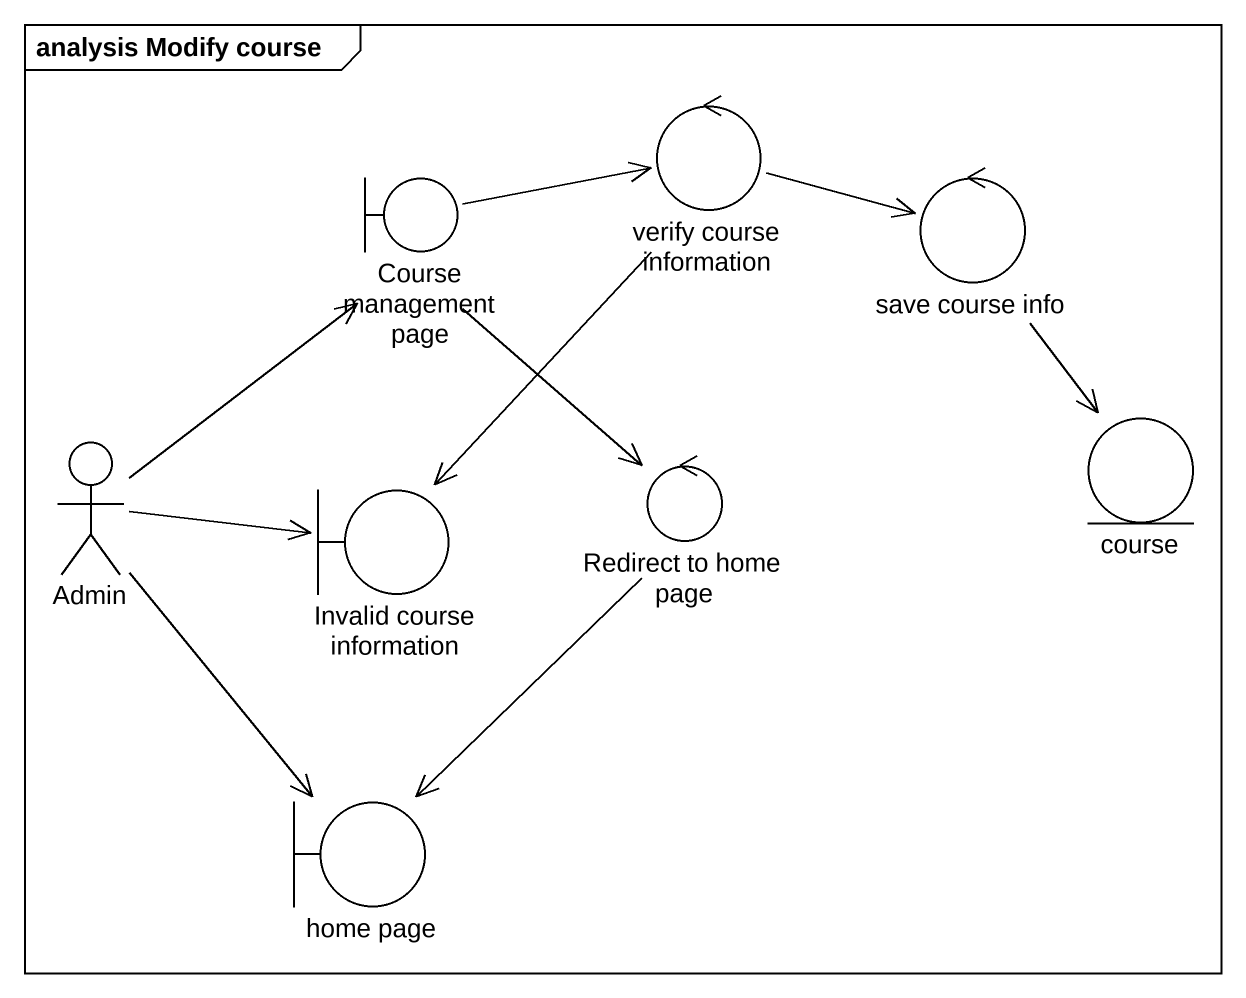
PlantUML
@startuml
mainframe analysis Modify course
control "verify course information" as verify_course_information
boundary "Course management page" as Course_management_page
control "save course info" as save_course_info
entity course
actor Admin
boundary "Invalid course information" as Invalid_course_information
control "Redirect to home page" as Redirect_to_home_page
boundary "home page" as home_page
verify_course_information -right-> save_course_info
verify_course_information --> Invalid_course_information
Course_management_page -right-> verify_course_information
Course_management_page --> Redirect_to_home_page
save_course_info --> course
Admin -up-> Course_management_page
Admin -right-> Invalid_course_information
Admin --> home_page
Redirect_to_home_page --> home_page
@enduml
